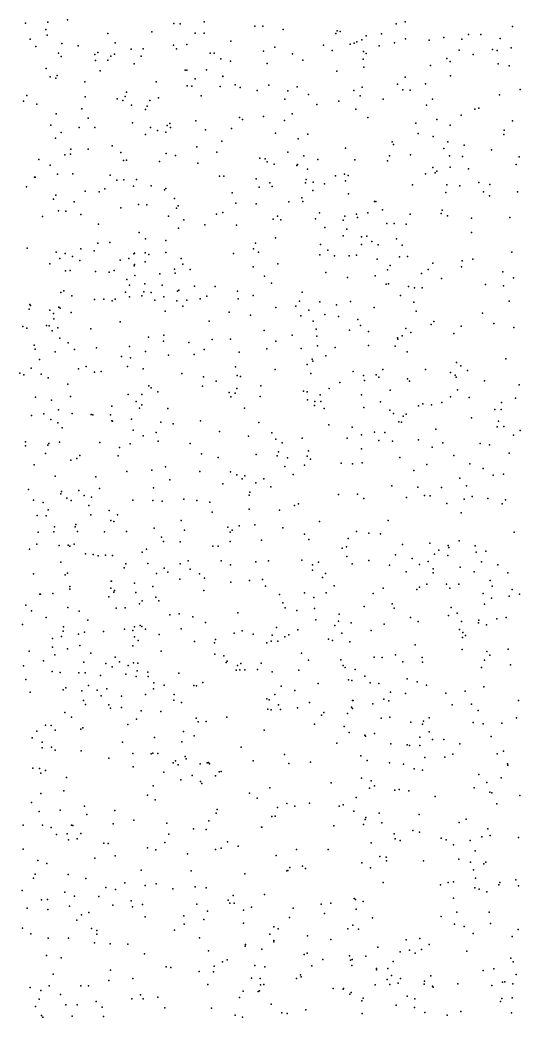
# Model space of a CAD drawing. Extents: x 2 to 99999, y 0 to 49999.
# Drawn here: x 12504 to 18751, y 16 to 12470 of the extents above; entities that cross this region are included whole.
import ezdxf

# ---------------------------------------------------------------- set-up
doc = ezdxf.new("R2010")
doc.units = 0
doc.header["$MEASUREMENT"] = 0
doc.layers.add('points', color=50, linetype='Continuous')

msp = doc.modelspace()

# ---------------------------------------------------------------- linework, layer by layer
at = {"layer": 'points', "color": 3}
for p in [(13098, 12470, 31), (12572, 12428, 60), (12827, 12349, 29), (12854, 12444, 81), (14426, 12427, 77), (14507, 12422, 29), (14803, 12445, 23), (15438, 12392, 65), (15539, 12393, 43), (15791, 12352, 20), (16467, 12332, 44), (17204, 12421, 33), (17314, 12447, 6), (18656, 12389, 77), (12632, 12231, 29), (12844, 12281, 48), (13602, 12300, 11), (14150, 12323, 38), (14694, 12304, 14), (14805, 12304, 9), (15137, 12205, 4), (16451, 12300, 57), (16505, 12326, 21), (16775, 12223, 10), (16829, 12271, 75), (17020, 12297, 5), (17319, 12234, 73), (17616, 12216, 83), (17800, 12252, 66), (18025, 12229, 59), (18107, 12290, 67), (18262, 12290, 16), (18504, 12237, 56), (12703, 12139, 19), (13027, 12174, 64), (13230, 12145, 73), (13692, 12185, 46), (13894, 12104, 20), (14041, 12110, 81), (14422, 12153, 33), (14460, 12111, 81), (14590, 12165, 39), (15548, 12081, 24), (15686, 12131, 65), (16294, 12156, 75), (16404, 12089, 98), (16630, 12169, 50), (16679, 12178, 49), (16710, 12196, 77), (16992, 12147, 20), (17182, 12183, 38), (17989, 12094, 28), (18406, 12101, 55), (18463, 12089, 76), (18640, 12122, 19), (12984, 12054, 49), (13017, 12012, 74), (13438, 12038, 97), (13447, 11964, 2), (13477, 12064, 52), (13601, 11969, 53), (13640, 12017, 70), (13683, 12044, 76), (14017, 12019, 53), (14879, 12054, 30), (14930, 12055, 11), (15012, 11983, 62), (15135, 11956, 11), (15910, 12046, 41), (16039, 11969, 79), (16789, 11978, 98), (16795, 12075, 50), (16830, 12050, 14), (17837, 11987, 86), (18164, 12037, 100), (12832, 11863, 48), (13504, 11835, 65), (13932, 11922, 50), (14569, 11844, 16), (14590, 11844, 16), (14832, 11848, 23), (15591, 11924, 79), (16801, 11879, 5), (17630, 11902, 81), (17878, 11952, 22), (18478, 11920, 95), (18615, 11896, 53), (12880, 11758, 24), (12954, 11741, 54), (12967, 11777, 51), (14694, 11735, 9), (15036, 11768, 18), (15036, 11762, 2), (16461, 11828, 56), (17314, 11757, 4), (17883, 11772, 39), (13314, 11697, 57), (14205, 11698, 84), (14594, 11647, 23), (14651, 11644, 60), (15003, 11639, 72), (15192, 11658, 37), (15253, 11625, 49), (15465, 11587, 92), (15612, 11654, 71), (15849, 11585, 79), (15966, 11634, 51), (16675, 11588, 99), (16779, 11629, 20), (17219, 11669, 39), (17286, 11596, 59), (17379, 11594, 69), (17571, 11670, 80), (18750, 11600, 96), (12591, 11525, 100), (13317, 11511, 63), (13720, 11484, 83), (13787, 11462, 17), (13819, 11513, 85), (13834, 11567, 7), (14127, 11463, 33), (14234, 11495, 52), (14766, 11523, 64), (15812, 11481, 4), (16106, 11540, 30), (16753, 11520, 10), (17039, 11482, 65), (17658, 11482, 63), (18493, 11535, 84), (12549, 11454, 18), (12715, 11416, 68), (13277, 11359, 20), (13898, 11405, 10), (14071, 11350, 6), (14091, 11392, 48), (16213, 11412, 72), (16486, 11454, 1), (16698, 11357, 15), (17582, 11407, 100), (18186, 11357, 38), (18234, 11367, 89), (12957, 11297, 11), (13355, 11242, 18), (15246, 11252, 22), (15285, 11227, 85), (15546, 11262, 37), (15807, 11215, 38), (15906, 11299, 88), (16851, 11253, 18), (17711, 11226, 68), (18015, 11280, 87), (18658, 11209, 87), (12888, 11154, 37), (13245, 11127, 48), (13440, 11127, 30), (13911, 11183, 57), (14133, 11126, 37), (14221, 11090, 74), (14344, 11152, 70), (14375, 11177, 74), (14383, 11128, 54), (14702, 11208, 84), (14823, 11096, 22), (15148, 11113, 85), (17450, 11181, 53), (17879, 11154, 10), (18550, 11094, 47), (12948, 10992, 31), (13017, 11063, 76), (14070, 11040, 94), (14324, 11069, 84), (15694, 11055, 64), (15977, 10986, 26), (16098, 11045, 80), (17479, 11052, 73), (17664, 11015, 58), (18547, 11041, 5), (13139, 10854, 23), (13354, 10856, 92), (13656, 10896, 58), (14712, 10886, 90), (15024, 10956, 71), (16569, 10870, 97), (17155, 10946, 90), (17170, 10916, 74), (17799, 10863, 12), (17848, 10946, 6), (18053, 10907, 69), (18393, 10848, 94), (12741, 10727, 48), (13064, 10784, 18), (13137, 10795, 34), (13766, 10815, 6), (13797, 10716, 83), (13834, 10720, 82), (14330, 10803, 99), (14446, 10775, 62), (14962, 10820, 12), (15500, 10742, 62), (15566, 10736, 63), (15848, 10817, 73), (16050, 10771, 69), (16226, 10727, 35), (16688, 10724, 68), (17096, 10710, 72), (17121, 10772, 90), (17384, 10786, 12), (17869, 10774, 16), (18032, 10766, 77), (18741, 10760, 84), (12882, 10654, 28), (14247, 10702, 5), (14727, 10681, 10), (15591, 10698, 52), (15679, 10667, 30), (15961, 10650, 5), (15971, 10663, 69), (16094, 10607, 2), (17660, 10628, 91), (17877, 10631, 49), (18107, 10610, 97), (18700, 10666, 87), (12684, 10506, 54), (12695, 10506, 62), (12973, 10542, 52), (13166, 10548, 32), (13629, 10532, 74), (13715, 10470, 85), (13800, 10471, 18), (13959, 10475, 76), (14998, 10519, 38), (15049, 10520, 42), (15454, 10486, 10), (16077, 10478, 28), (16446, 10524, 4), (16559, 10543, 50), (16602, 10528, 7), (17569, 10547, 58), (17689, 10561, 3), (17712, 10579, 73), (12584, 10385, 98), (13563, 10360, 89), (13921, 10395, 88), (14143, 10397, 35), (14310, 10349, 4), (14326, 10364, 87), (15490, 10381, 43), (15626, 10435, 0), (15653, 10391, 74), (16071, 10437, 60), (16164, 10339, 24), (16168, 10443, 80), (16308, 10422, 17), (16569, 10461, 34), (17409, 10409, 67), (17835, 10412, 6), (17998, 10399, 12), (18235, 10440, 74), (18371, 10414, 32), (12923, 10230, 65), (12950, 10280, 17), (13320, 10330, 81), (13493, 10321, 60), (14434, 10241, 55), (15156, 10312, 33), (16023, 10248, 75), (16608, 10297, 11), (17825, 10315, 25), (18294, 10324, 69), (18370, 10273, 30), (18719, 10324, 72), (13182, 10196, 13), (13764, 10122, 16), (13984, 10165, 36), (14087, 10160, 42), (14460, 10117, 35), (14479, 10148, 6), (15200, 10180, 45), (15455, 10173, 93), (15864, 10196, 89), (16039, 10203, 26), (16933, 10201, 17), (16949, 10203, 40), (17033, 10100, 37), (17776, 10094, 62), (12786, 10016, 19), (12987, 10084, 6), (13079, 10080, 73), (13263, 10038, 39), (14358, 10018, 96), (14551, 9975, 78), (14957, 10044, 96), (15038, 10063, 21), (15667, 9980, 97), (15721, 10018, 54), (15762, 9972, 20), (16197, 9987, 63), (16245, 10059, 68), (16543, 9969, 57), (16560, 10019, 54), (16708, 10046, 93), (16720, 10004, 56), (16850, 10060, 8), (17378, 10046, 1), (17766, 10054, 35), (17844, 10023, 1), (18143, 9995, 30), (18622, 10004, 47), (13484, 9920, 33), (14486, 9869, 19), (14814, 9912, 63), (15209, 9906, 37), (16311, 9877, 2), (16588, 9856, 47), (17086, 9927, 97), (17177, 9928, 49), (17328, 9920, 37), (13991, 9817, 83), (14073, 9738, 42), (14324, 9715, 33), (15694, 9748, 87), (16541, 9773, 66), (16769, 9763, 97), (16836, 9771, 41), (17206, 9736, 51), (18142, 9815, 30), (12593, 9620, 79), (13264, 9609, 44), (13478, 9680, 53), (13627, 9692, 18), (15421, 9613, 7), (15446, 9682, 59), (16256, 9667, 82), (16351, 9593, 30), (16772, 9664, 32), (16899, 9704, 86), (16978, 9663, 88), (17279, 9657, 45), (12956, 9568, 2), (13003, 9491, 20), (13069, 9551, 72), (13159, 9515, 11), (13253, 9466, 73), (13430, 9588, 23), (13756, 9469, 64), (13862, 9491, 64), (13925, 9547, 7), (13936, 9558, 92), (14067, 9560, 57), (14113, 9541, 10), (14326, 9565, 61), (14519, 9489, 4), (15170, 9552, 66), (15483, 9570, 93), (16249, 9538, 65), (16434, 9524, 55), (16616, 9522, 59), (16707, 9531, 1), (16965, 9480, 21), (17244, 9510, 69), (17343, 9514, 18), (18159, 9481, 23), (18648, 9570, 22), (12878, 9423, 56), (13131, 9341, 61), (13680, 9342, 81), (13929, 9399, 91), (13934, 9415, 97), (14067, 9450, 67), (14435, 9358, 54), (14539, 9420, 62), (14631, 9353, 73), (15416, 9385, 0), (15725, 9422, 92), (17094, 9348, 61), (17128, 9403, 51), (17604, 9351, 91), (17660, 9431, 64), (18020, 9386, 68), (18027, 9461, 71), (13074, 9335, 88), (13449, 9327, 3), (13619, 9321, 15), (13837, 9228, 94), (13938, 9277, 98), (14251, 9299, 66), (14441, 9307, 56), (15559, 9270, 39), (16324, 9314, 81), (16595, 9254, 44), (16942, 9274, 11), (17521, 9304, 3), (17769, 9239, 47), (18535, 9324, 42), (18668, 9247, 27), (13872, 9159, 74), (14062, 9175, 16), (14282, 9157, 65), (14488, 9093, 27), (14686, 9145, 66), (14942, 9141, 56), (15645, 9182, 27), (17080, 9169, 0), (17106, 9176, 55), (17357, 9139, 90), (17433, 9124, 11), (17526, 9123, 69), (18317, 9165, 79), (18544, 9148, 88), (13015, 9066, 11), (13051, 9087, 70), (13150, 9022, 20), (13434, 8978, 91), (13553, 8984, 23), (13693, 8982, 68), (13821, 9068, 3), (13874, 9012, 30), (14025, 9022, 2), (14052, 9072, 82), (14141, 9064, 93), (14187, 8972, 10), (14300, 9011, 77), (14470, 9084, 69), (14589, 8970, 40), (14755, 8985, 82), (14839, 9019, 46), (15220, 9082, 89), (15231, 8986, 53), (15417, 9029, 19), (16030, 9071, 87), (17258, 9030, 12), (12620, 8858, 58), (12626, 8915, 7), (12635, 8904, 11), (12879, 8844, 47), (12990, 8883, 72), (13005, 8872, 58), (13656, 8961, 28), (14464, 8963, 14), (14540, 8897, 95), (15699, 8879, 97), (15948, 8893, 79), (15996, 8956, 16), (16111, 8846, 67), (16250, 8949, 56), (16458, 8910, 15), (16633, 8955, 85), (16930, 8878, 49), (17424, 8947, 48), (18615, 8957, 29), (12921, 8805, 47), (12929, 8737, 45), (13145, 8817, 57), (14316, 8832, 34), (15119, 8821, 48), (15383, 8783, 41), (16011, 8775, 1), (16311, 8792, 94), (16484, 8768, 69), (16723, 8728, 23), (17452, 8831, 85), (18280, 8806, 79), (12539, 8641, 4), (12589, 8619, 42), (12837, 8655, 20), (12868, 8649, 89), (12979, 8625, 64), (13391, 8613, 55), (13756, 8698, 86), (14868, 8706, 6), (16168, 8707, 78), (16203, 8608, 14), (16619, 8597, 26), (16759, 8653, 82), (17324, 8614, 33), (17642, 8664, 97), (17672, 8702, 94), (18017, 8644, 19), (18421, 8680, 82), (18671, 8629, 20), (12908, 8586, 71), (13000, 8497, 45), (14108, 8506, 35), (14300, 8532, 75), (14906, 8477, 26), (15132, 8482, 62), (15553, 8590, 20), (15906, 8531, 97), (16211, 8519, 57), (16858, 8580, 22), (17219, 8501, 88), (17222, 8484, 83), (17278, 8524, 71), (17386, 8566, 34), (17923, 8553, 9), (12682, 8406, 86), (12694, 8360, 19), (13106, 8439, 38), (13184, 8354, 30), (13461, 8376, 97), (13872, 8392, 82), (14297, 8457, 56), (14615, 8442, 7), (14806, 8354, 87), (15586, 8364, 78), (15698, 8459, 39), (16018, 8367, 50), (16222, 8399, 50), (16441, 8380, 50), (16858, 8405, 27), (17190, 8394, 31), (12746, 8229, 4), (12945, 8326, 97), (13772, 8268, 9), (13886, 8248, 63), (14073, 8327, 7), (14359, 8284, 70), (14681, 8293, 83), (15243, 8320, 98), (16153, 8232, 14), (16326, 8276, 10), (17340, 8325, 36), (18572, 8238, 21), (12644, 8121, 92), (13236, 8111, 10), (13330, 8141, 35), (13849, 8140, 33), (14044, 8113, 92), (15197, 8137, 82), (15692, 8106, 8), (16090, 8167, 11), (16161, 8206, 19), (17036, 8104, 23), (17568, 8104, 13), (17956, 8192, 2), (18011, 8150, 44), (12504, 8059, 33), (12551, 8036, 4), (12769, 8046, 32), (12856, 8002, 35), (13433, 8071, 73), (13518, 8079, 42), (14525, 8056, 43), (14797, 8014, 75), (15218, 8030, 96), (15260, 8018, 79), (16136, 8052, 13), (16668, 8077, 72), (16794, 8027, 73), (16954, 8038, 16), (16985, 8007, 27), (17345, 7988, 14), (17883, 8065, 78), (17938, 8035, 63), (17951, 8008, 21), (18094, 8093, 90), (13103, 7919, 70), (14112, 7901, 93), (14144, 7874, 68), (14786, 7897, 95), (14953, 7958, 51), (15212, 7865, 47), (15514, 7902, 58), (16368, 7868, 37), (16499, 7941, 2), (16808, 7968, 12), (17130, 7846, 8), (17369, 7959, 28), (17969, 7852, 58), (18308, 7961, 15), (18741, 7912, 68), (12697, 7758, 37), (12900, 7723, 92), (13135, 7767, 21), (13855, 7793, 13), (14027, 7793, 98), (14225, 7826, 71), (15116, 7818, 64), (15140, 7764, 9), (15192, 7807, 71), (15505, 7768, 60), (16047, 7832, 92), (16092, 7824, 51), (16095, 7724, 90), (16255, 7789, 77), (16769, 7788, 40), (17882, 7763, 5), (18114, 7753, 53), (18695, 7748, 54), (12985, 7601, 18), (13652, 7647, 64), (13957, 7705, 53), (13999, 7620, 36), (14028, 7662, 48), (14353, 7615, 24), (15310, 7622, 27), (16184, 7653, 23), (16186, 7703, 58), (16262, 7706, 61), (16303, 7618, 1), (16800, 7631, 15), (17009, 7699, 53), (17482, 7650, 71), (17536, 7676, 64), (17643, 7661, 28), (17773, 7691, 79), (18434, 7603, 93), (18513, 7604, 40), (18520, 7691, 20), (12648, 7531, 26), (12802, 7552, 63), (12888, 7480, 92), (13158, 7554, 59), (13395, 7543, 4), (13416, 7537, 29), (13635, 7539, 27), (13897, 7483, 36), (17126, 7596, 49), (17168, 7554, 98), (17292, 7521, 52), (17330, 7547, 19), (18143, 7499, 29), (12975, 7437, 56), (13033, 7374, 0), (13650, 7463, 60), (13660, 7458, 27), (13918, 7348, 66), (14262, 7446, 41), (14416, 7425, 97), (14759, 7463, 98), (15487, 7441, 36), (16363, 7411, 74), (16654, 7384, 51), (17236, 7452, 97), (17269, 7445, 49), (17697, 7360, 76), (18466, 7387, 67), (18482, 7457, 65), (18547, 7392, 96), (14043, 7274, 26), (14207, 7319, 6), (14995, 7328, 26), (15360, 7272, 68), (15650, 7312, 24), (15700, 7234, 59), (16029, 7248, 79), (16589, 7247, 62), (16768, 7286, 72), (16932, 7322, 71), (17063, 7316, 62), (17483, 7227, 87), (18669, 7285, 98), (18751, 7341, 24), (12573, 7200, 41), (12573, 7152, 5), (12852, 7157, 32), (12863, 7180, 77), (12997, 7196, 98), (13502, 7192, 41), (13746, 7131, 32), (13882, 7174, 80), (14230, 7211, 7), (14630, 7180, 46), (15778, 7188, 84), (16768, 7114, 66), (16988, 7219, 22), (17157, 7210, 32), (17651, 7134, 63), (17786, 7187, 60), (18254, 7180, 39), (18369, 7164, 37), (12825, 7055, 49), (13213, 6992, 64), (13252, 7031, 53), (13731, 7025, 75), (14773, 7050, 57), (14981, 7003, 44), (15454, 7042, 59), (15718, 7027, 38), (15734, 7075, 42), (15847, 7000, 88), (16093, 7022, 60), (16109, 7088, 30), (16131, 6986, 78), (17247, 7007, 68), (17925, 7029, 77), (18614, 7060, 54), (12680, 6912, 60), (13141, 6971, 21), (14322, 6889, 62), (15813, 6891, 45), (16060, 6909, 96), (16514, 6934, 64), (16659, 6925, 73), (16777, 6940, 90), (17588, 6917, 26), (18123, 6926, 15), (18288, 6868, 51), (12943, 6773, 9), (13453, 6764, 92), (13837, 6831, 64), (14151, 6846, 32), (14751, 6829, 35), (15135, 6824, 60), (15212, 6790, 30), (15278, 6740, 18), (15314, 6774, 84), (15550, 6737, 8), (15916, 6792, 3), (17423, 6844, 24), (17997, 6747, 52), (18415, 6786, 63), (18544, 6796, 1), (12611, 6604, 8), (13499, 6619, 48), (14171, 6626, 5), (14377, 6724, 6), (15039, 6675, 99), (15450, 6687, 100), (15638, 6640, 97), (17148, 6650, 41), (17473, 6634, 94), (17768, 6632, 87), (18080, 6650, 31), (13013, 6552, 72), (13021, 6579, 47), (13091, 6497, 29), (13240, 6592, 29), (13306, 6532, 46), (13397, 6509, 0), (14549, 6483, 20), (15367, 6534, 77), (15375, 6571, 71), (16483, 6543, 0), (16721, 6547, 65), (16800, 6491, 94), (17333, 6507, 97), (17555, 6532, 98), (17629, 6528, 69), (18051, 6486, 28), (18152, 6516, 8), (18347, 6492, 53), (12672, 6473, 87), (12793, 6444, 3), (12856, 6352, 37), (13145, 6466, 80), (13364, 6407, 36), (13913, 6473, 100), (14164, 6467, 92), (14281, 6459, 44), (14714, 6466, 31), (14875, 6446, 2), (15365, 6359, 1), (15935, 6405, 90), (15983, 6427, 41), (17837, 6431, 55), (18529, 6425, 57), (18569, 6476, 26), (12720, 6281, 29), (12833, 6277, 45), (13390, 6290, 94), (13617, 6342, 38), (13723, 6289, 92), (14903, 6323, 55), (15746, 6346, 41), (18015, 6315, 0), (12934, 6139, 44), (13193, 6138, 39), (13200, 6170, 47), (13639, 6220, 91), (13677, 6204, 44), (14179, 6122, 20), (14519, 6220, 25), (15099, 6136, 54), (15242, 6153, 26), (15438, 6163, 53), (15786, 6127, 75), (16244, 6204, 17), (17105, 6217, 15), (12733, 6074, 18), (12926, 6078, 48), (13222, 6081, 38), (13561, 6075, 92), (13836, 6082, 89), (14272, 6011, 92), (14561, 6098, 1), (15131, 6071, 81), (15156, 6098, 78), (16059, 6048, 87), (16112, 5981, 91), (16603, 5994, 89), (16706, 6082, 76), (16860, 6059, 33), (17009, 6053, 55), (18679, 6073, 71), (12625, 5861, 81), (12716, 5922, 37), (12995, 5905, 91), (13107, 5911, 12), (13126, 5896, 86), (13180, 5924, 47), (14083, 5858, 68), (14298, 5956, 98), (14507, 5953, 26), (14915, 5899, 74), (14981, 5897, 13), (15128, 5955, 11), (15521, 5974, 50), (16529, 5874, 27), (16583, 5889, 35), (17283, 5917, 66), (17625, 5933, 36), (17853, 5906, 3), (17860, 5880, 72), (17988, 5964, 17), (18191, 5900, 52), (13323, 5801, 87), (13418, 5792, 31), (13480, 5776, 15), (13571, 5787, 39), (13658, 5782, 25), (14031, 5821, 75), (16587, 5768, 89), (17196, 5789, 89), (17403, 5744, 83), (17681, 5798, 9), (17735, 5847, 48), (17847, 5782, 91), (18204, 5823, 86), (18321, 5833, 57), (13014, 5698, 58), (13805, 5629, 65), (13825, 5678, 19), (14101, 5679, 6), (14304, 5622, 47), (14507, 5676, 22), (14603, 5713, 8), (14631, 5609, 25), (15018, 5713, 67), (15134, 5664, 41), (15451, 5703, 66), (15608, 5716, 18), (16025, 5722, 83), (16156, 5666, 23), (16232, 5696, 45), (16653, 5676, 49), (16863, 5719, 52), (17118, 5662, 65), (17493, 5668, 70), (17601, 5706, 33), (17666, 5613, 85), (18004, 5637, 21), (18268, 5701, 3), (18473, 5666, 93), (12675, 5551, 65), (13068, 5541, 31), (13098, 5562, 31), (14208, 5557, 14), (14353, 5573, 81), (14499, 5485, 29), (14746, 5551, 13), (14809, 5499, 75), (15532, 5482, 23), (16156, 5599, 93), (16281, 5505, 3), (16319, 5555, 84), (17327, 5579, 57), (17666, 5564, 26), (18177, 5578, 0), (18599, 5565, 97), (13125, 5360, 37), (13128, 5395, 98), (13640, 5371, 59), (13642, 5462, 93), (13647, 5462, 11), (13936, 5434, 13), (14165, 5394, 52), (15139, 5448, 65), (15371, 5468, 17), (15572, 5398, 36), (16430, 5404, 7), (17041, 5372, 73), (17463, 5357, 35), (17496, 5386, 71), (17588, 5421, 32), (17831, 5423, 8), (17875, 5372, 82), (17984, 5422, 4), (18379, 5469, 28), (18403, 5398, 99), (18654, 5357, 48), (12754, 5300, 93), (12762, 5299, 1), (12915, 5307, 16), (13615, 5264, 83), (13678, 5324, 44), (13683, 5342, 81), (13953, 5317, 1), (14200, 5261, 12), (14802, 5342, 44), (15745, 5294, 76), (16059, 5316, 48), (16173, 5258, 38), (16329, 5315, 65), (16916, 5306, 92), (18290, 5307, 22), (18392, 5249, 97), (18614, 5271, 88), (18745, 5300, 96), (12576, 5161, 42), (13103, 5133, 60), (13706, 5125, 42), (13819, 5127, 30), (13996, 5177, 59), (14031, 5213, 39), (14237, 5213, 15), (15789, 5188, 17), (15818, 5126, 14), (16182, 5120, 15), (16805, 5145, 42), (17154, 5178, 75), (17180, 5124, 89), (17888, 5131, 32), (18307, 5172, 17), (12648, 5089, 86), (12832, 5005, 56), (13243, 5084, 79), (14376, 5041, 84), (14491, 5054, 57), (14662, 5016, 70), (15224, 5064, 89), (15964, 5092, 25), (16489, 5049, 37), (17382, 5005, 51), (17855, 5030, 94), (17965, 5061, 17), (18461, 4989, 27), (18576, 5005, 44), (12534, 4918, 7), (13049, 4889, 12), (13353, 4974, 32), (13810, 4861, 49), (13934, 4889, 22), (14007, 4905, 9), (14028, 4894, 22), (14071, 4860, 69), (14517, 4863, 66), (14821, 4943, 34), (15707, 4880, 82), (16201, 4979, 6), (16438, 4905, 8), (16481, 4960, 27), (16640, 4938, 98), (17052, 4925, 79), (17476, 4957, 20), (17994, 4857, 61), (18018, 4955, 79), (18232, 4940, 40), (18236, 4974, 96), (18331, 4915, 86), (12910, 4746, 84), (13021, 4770, 54), (13043, 4834, 73), (13236, 4798, 44), (13310, 4822, 91), (13549, 4832, 84), (13914, 4846, 53), (13936, 4767, 33), (14241, 4795, 12), (15180, 4809, 80), (15281, 4839, 26), (15418, 4799, 95), (15654, 4788, 22), (15813, 4767, 63), (15863, 4789, 77), (15975, 4851, 47), (16357, 4738, 64), (16525, 4811, 79), (16892, 4843, 37), (18033, 4755, 44), (18035, 4821, 56), (18067, 4781, 34), (12911, 4637, 100), (13097, 4617, 62), (13250, 4656, 25), (13913, 4651, 81), (13979, 4718, 17), (14684, 4708, 62), (14933, 4691, 85), (14946, 4730, 55), (15588, 4689, 61), (15642, 4713, 60), (15724, 4711, 40), (16409, 4719, 44), (16625, 4701, 69), (17441, 4665, 82), (18026, 4608, 22), (18601, 4613, 95), (12619, 4587, 6), (12939, 4541, 60), (13388, 4562, 36), (13694, 4511, 11), (14267, 4587, 39), (14940, 4548, 70), (15050, 4527, 54), (16020, 4562, 94), (16930, 4512, 90), (17030, 4508, 93), (17195, 4542, 98), (17526, 4506, 26), (18334, 4583, 46), (18373, 4537, 21), (12547, 4402, 11), (12800, 4466, 6), (13303, 4447, 13), (13575, 4432, 98), (13655, 4392, 67), (13747, 4451, 48), (13857, 4407, 71), (13922, 4440, 62), (13977, 4436, 5), (15078, 4446, 3), (15094, 4460, 95), (15222, 4408, 14), (15264, 4434, 95), (15518, 4438, 31), (16110, 4473, 39), (16510, 4477, 45), (16543, 4407, 89), (16566, 4382, 69), (17285, 4453, 62), (17532, 4450, 23), (18268, 4382, 13), (18307, 4475, 23), (18633, 4416, 77), (12907, 4333, 85), (13006, 4321, 87), (13240, 4314, 70), (13317, 4317, 94), (13509, 4283, 73), (13827, 4300, 73), (13957, 4270, 48), (13969, 4342, 76), (14102, 4322, 42), (14106, 4270, 28), (14488, 4312, 28), (15206, 4349, 36), (15251, 4352, 44), (15311, 4354, 29), (15473, 4357, 64), (15654, 4326, 25), (15989, 4347, 57), (16690, 4358, 59), (16810, 4274, 16), (17342, 4240, 5), (12579, 4232, 35), (13076, 4127, 66), (13361, 4159, 65), (13591, 4115, 12), (14172, 4114, 27), (14175, 4192, 21), (14304, 4162, 55), (14675, 4157, 95), (14711, 4155, 18), (14789, 4196, 55), (15765, 4148, 41), (16228, 4181, 41), (16608, 4229, 40), (16648, 4218, 2), (16879, 4190, 75), (16985, 4181, 97), (17464, 4203, 36), (17582, 4163, 36), (18297, 4141, 56), (12633, 4072, 68), (13044, 4104, 93), (13278, 4089, 68), (13467, 4097, 90), (13518, 4029, 86), (13773, 4025, 72), (14071, 4046, 42), (14432, 4047, 48), (15589, 3991, 4), (15686, 4046, 17), (15937, 4093, 74), (17048, 3986, 65), (17134, 4076, 85), (17319, 4057, 33), (17822, 4061, 29), (18066, 4087, 83), (13299, 3969, 33), (13322, 3919, 64), (13616, 3914, 29), (13635, 3874, 28), (13774, 3883, 71), (14426, 3973, 38), (14522, 3943, 92), (15600, 3861, 81), (15615, 3979, 39), (15733, 3917, 20), (15972, 3880, 85), (16120, 3943, 30), (16646, 3888, 31), (16656, 3971, 97), (16658, 3871, 69), (16665, 3968, 18), (16910, 3927, 60), (17111, 3965, 38), (17904, 3914, 94), (18142, 3923, 5), (18732, 3970, 65), (13063, 3822, 70), (13147, 3762, 95), (13961, 3738, 34), (14017, 3843, 44), (14264, 3832, 61), (14707, 3748, 27), (15089, 3761, 78), (15642, 3854, 41), (15758, 3856, 58), (16270, 3788, 76), (16298, 3820, 51), (16596, 3807, 46), (17016, 3749, 60), (17123, 3763, 46), (17617, 3755, 18), (18228, 3844, 59), (18706, 3752, 50), (12825, 3663, 57), (12895, 3659, 20), (13288, 3627, 91), (13851, 3669, 29), (14730, 3702, 62), (14828, 3708, 63), (16182, 3675, 78), (16553, 3647, 4), (17388, 3698, 94), (17531, 3674, 77), (17546, 3711, 6), (18165, 3694, 3), (18290, 3678, 53), (18523, 3686, 20), (12657, 3502, 54), (12716, 3589, 86), (12944, 3599, 5), (13263, 3610, 38), (14185, 3507, 72), (14546, 3584, 4), (14681, 3528, 87), (15555, 3598, 36), (16616, 3570, 60), (16812, 3538, 76), (16822, 3523, 26), (16931, 3559, 47), (17499, 3511, 70), (17617, 3578, 55), (18388, 3519, 52), (12782, 3451, 5), (12782, 3378, 63), (12897, 3387, 4), (13786, 3451, 29), (14525, 3455, 53), (15269, 3389, 43), (16462, 3439, 62), (17137, 3427, 24), (17342, 3417, 67), (17369, 3407, 96), (17500, 3409, 92), (17658, 3484, 78), (17797, 3483, 39), (17998, 3430, 37), (12944, 3348, 31), (13267, 3342, 20), (13616, 3251, 37), (13914, 3310, 19), (14141, 3304, 55), (14163, 3311, 83), (14226, 3307, 8), (14568, 3270, 47), (14581, 3240, 2), (15807, 3296, 88), (16762, 3278, 34), (17560, 3258, 29), (17809, 3263, 28), (17910, 3301, 75), (18463, 3304, 73), (18545, 3337, 63), (12663, 3125, 49), (12746, 3120, 86), (13918, 3143, 7), (14416, 3192, 11), (14448, 3217, 1), (14479, 3168, 35), (14753, 3181, 93), (14843, 3193, 69), (14860, 3196, 23), (14872, 3181, 56), (15418, 3217, 20), (15864, 3185, 61), (16131, 3201, 62), (16841, 3222, 99), (17120, 3192, 2), (17293, 3175, 44), (17427, 3118, 21), (18592, 3180, 58), (18597, 3161, 14), (12764, 3062, 5), (12824, 3095, 36), (13087, 3010, 96), (14300, 3076, 81), (14655, 3033, 11), (14948, 3030, 62), (14994, 3080, 3), (15018, 3084, 75), (16771, 2999, 27), (17533, 3100, 55), (18237, 3044, 40), (18514, 3005, 41), (14166, 2904, 13), (14512, 2978, 25), (14761, 2957, 27), (14777, 2934, 37), (15624, 2879, 7), (16391, 2941, 54), (16868, 2875, 14), (16890, 2965, 68), (16934, 2905, 59), (18178, 2880, 55), (18336, 2944, 25), (12763, 2810, 97), (13052, 2843, 56), (14097, 2788, 11), (15370, 2814, 91), (15467, 2749, 52), (16702, 2759, 64), (17186, 2851, 69), (17240, 2857, 15), (17362, 2840, 82), (17690, 2770, 53), (18372, 2826, 43), (18397, 2818, 76), (18749, 2783, 66), (12650, 2695, 92), (13309, 2651, 37), (14192, 2730, 89), (15722, 2633, 94), (15837, 2685, 97), (15937, 2652, 66), (16122, 2689, 41), (16489, 2649, 50), (16539, 2667, 15), (18460, 2681, 39), (12742, 2583, 32), (13008, 2602, 5), (13338, 2545, 48), (13690, 2597, 53), (14954, 2561, 36), (14966, 2607, 62), (15649, 2520, 65), (15691, 2524, 63), (16673, 2587, 65), (16824, 2508, 39), (16990, 2564, 79), (17491, 2546, 72), (12544, 2413, 20), (12784, 2414, 51), (12894, 2382, 69), (13149, 2413, 16), (13166, 2410, 43), (13670, 2428, 72), (13927, 2475, 74), (14340, 2437, 36), (14670, 2366, 17), (14864, 2467, 19), (15519, 2387, 99), (15526, 2386, 98), (16425, 2405, 11), (16794, 2421, 46), (16816, 2483, 1), (17023, 2444, 8), (17989, 2447, 5), (18078, 2487, 61), (18347, 2368, 69), (12962, 2296, 3), (13095, 2304, 31), (13264, 2307, 54), (14363, 2299, 28), (14828, 2357, 66), (17178, 2306, 50), (17191, 2243, 2), (17412, 2346, 37), (17495, 2324, 89), (17766, 2252, 36), (18275, 2267, 21), (18379, 2283, 32), (18733, 2257, 98), (13111, 2231, 64), (13220, 2242, 8), (13551, 2190, 37), (13606, 2183, 44), (14096, 2131, 3), (14314, 2198, 100), (15016, 2127, 15), (15096, 2206, 98), (15229, 2152, 62), (16890, 2194, 40), (17253, 2221, 12), (17827, 2231, 74), (17919, 2166, 13), (18127, 2220, 30), (12546, 2115, 77), (13439, 2002, 26), (13692, 2028, 72), (14203, 2106, 19), (14598, 2055, 37), (14948, 2108, 13), (15704, 2035, 51), (15959, 2109, 13), (16355, 2108, 12), (17001, 2022, 7), (17078, 2015, 4), (18188, 2092, 37), (12726, 1972, 23), (12841, 1934, 72), (15875, 1883, 80), (16034, 1900, 100), (16071, 1871, 31), (16775, 1942, 24), (16882, 1882, 7), (17082, 1968, 25), (17545, 1968, 52), (17987, 1987, 92), (18133, 1949, 18), (18296, 1931, 85), (18323, 1952, 61), (12672, 1751, 9), (12692, 1799, 83), (13107, 1796, 1), (13328, 1747, 73), (14019, 1851, 76), (14644, 1841, 20), (15311, 1804, 54), (15837, 1843, 90), (15849, 1848, 0), (18171, 1854, 90), (18194, 1753, 24), (13576, 1633, 53), (13815, 1692, 40), (14068, 1661, 100), (14207, 1679, 17), (14693, 1643, 84), (14830, 1630, 10), (17039, 1695, 26), (17756, 1667, 82), (17853, 1695, 97), (17920, 1705, 31), (18185, 1629, 47), (18485, 1668, 87), (18498, 1698, 28), (18698, 1730, 2), (18731, 1655, 88), (12532, 1595, 27), (13066, 1576, 2), (13184, 1525, 67), (13491, 1520, 77), (13696, 1611, 35), (14412, 1617, 79), (15165, 1536, 67), (15557, 1548, 93), (16680, 1499, 1), (17919, 1503, 89), (18241, 1613, 87), (18336, 1579, 84), (12593, 1376, 72), (12771, 1480, 89), (12848, 1486, 70), (13121, 1401, 25), (13662, 1412, 30), (13892, 1468, 48), (13911, 1392, 31), (14033, 1424, 27), (14715, 1427, 7), (15104, 1477, 43), (15126, 1439, 7), (15181, 1437, 57), (15398, 1388, 77), (15915, 1378, 52), (16265, 1425, 3), (16386, 1440, 9), (16695, 1485, 30), (16789, 1461, 5), (12854, 1359, 66), (13273, 1295, 39), (13365, 1323, 20), (14067, 1269, 12), (14550, 1279, 7), (14846, 1339, 72), (15298, 1351, 36), (15870, 1259, 12), (16306, 1311, 57), (16705, 1364, 50), (16907, 1256, 11), (17764, 1272, 87), (17960, 1326, 2), (18366, 1325, 14), (12537, 1128, 76), (13213, 1225, 9), (13399, 1124, 70), (14557, 1178, 13), (14802, 1233, 80), (15296, 1191, 40), (15674, 1143, 90), (16662, 1163, 87), (17930, 1178, 18), (18051, 1147, 91), (18381, 1184, 1), (12638, 1055, 57), (12855, 1002, 65), (13110, 1002, 50), (13463, 1053, 74), (13464, 1096, 45), (14435, 1103, 20), (14746, 1006, 79), (15624, 1053, 100), (15730, 1118, 64), (16097, 1030, 57), (16599, 1117, 38), (16732, 1115, 36), (17497, 998, 25), (18163, 1058, 75), (18650, 1021, 21), (18726, 1108, 71), (13433, 945, 17), (13630, 930, 9), (13853, 926, 43), (15318, 903, 79), (15320, 922, 84), (15674, 974, 43), (15676, 955, 83), (16387, 983, 85), (16975, 889, 66), (17328, 982, 98), (17616, 923, 47), (12835, 787, 80), (13019, 758, 30), (14058, 808, 15), (14861, 842, 68), (15526, 863, 68), (16055, 797, 81), (16091, 814, 73), (16621, 783, 93), (16826, 777, 50), (17251, 833, 87), (17370, 851, 68), (17441, 816, 49), (17521, 861, 96), (18085, 839, 12), (18635, 751, 8), (14330, 644, 83), (14387, 637, 15), (14931, 651, 18), (15033, 705, 31), (15094, 731, 79), (15439, 660, 27), (15561, 642, 28), (16149, 657, 74), (16288, 736, 46), (16632, 726, 75), (16650, 662, 31), (16653, 736, 49), (17100, 623, 43), (17167, 710, 99), (18664, 708, 92), (12919, 553, 17), (13636, 601, 79), (13912, 499, 45), (14742, 587, 68), (14920, 581, 17), (15396, 504, 94), (16009, 543, 91), (16017, 520, 97), (16957, 622, 77), (16957, 606, 68), (17144, 534, 35), (17638, 530, 97), (18291, 596, 50), (18424, 618, 37), (18703, 548, 57), (12631, 386, 38), (12869, 406, 68), (13263, 407, 50), (13361, 405, 74), (13612, 473, 31), (14852, 424, 91), (15503, 498, 64), (15510, 418, 42), (15550, 425, 62), (15960, 498, 17), (16416, 375, 46), (16940, 419, 3), (17091, 484, 0), (17124, 424, 1), (17226, 439, 83), (17257, 496, 14), (17552, 428, 93), (17557, 466, 63), (17656, 403, 72), (17665, 388, 89), (17975, 433, 55), (18400, 411, 47), (18530, 451, 98), (18559, 457, 7), (18662, 431, 33), (12766, 348, 13), (13011, 297, 39), (14009, 293, 69), (14226, 263, 35), (15248, 261, 16), (15292, 340, 15), (15479, 337, 9), (15497, 344, 67), (16542, 364, 77), (16544, 373, 89), (16623, 301, 2), (16640, 321, 42), (16791, 251, 24), (17339, 277, 47), (18653, 255, 41), (12698, 150, 1), (12742, 239, 39), (13075, 169, 32), (13220, 168, 89), (13455, 209, 13), (13531, 139, 55), (13900, 246, 65), (14044, 244, 13), (14312, 131, 9), (14896, 128, 12), (15643, 178, 37), (16774, 217, 55), (17203, 163, 52), (17433, 136, 69), (17436, 242, 87), (18507, 210, 83), (18524, 248, 34), (12771, 34, 87), (12789, 17, 48), (13158, 26, 5), (13548, 24, 72), (15193, 38, 36), (15284, 16, 100), (15776, 70, 64), (15843, 61, 81), (16074, 106, 70), (16777, 59, 61), (17563, 74, 87), (17840, 40, 22), (18011, 85, 66), (18642, 69, 47)]:
    msp.add_point(p, dxfattribs=at)

doc.saveas('drawing.dxf')
